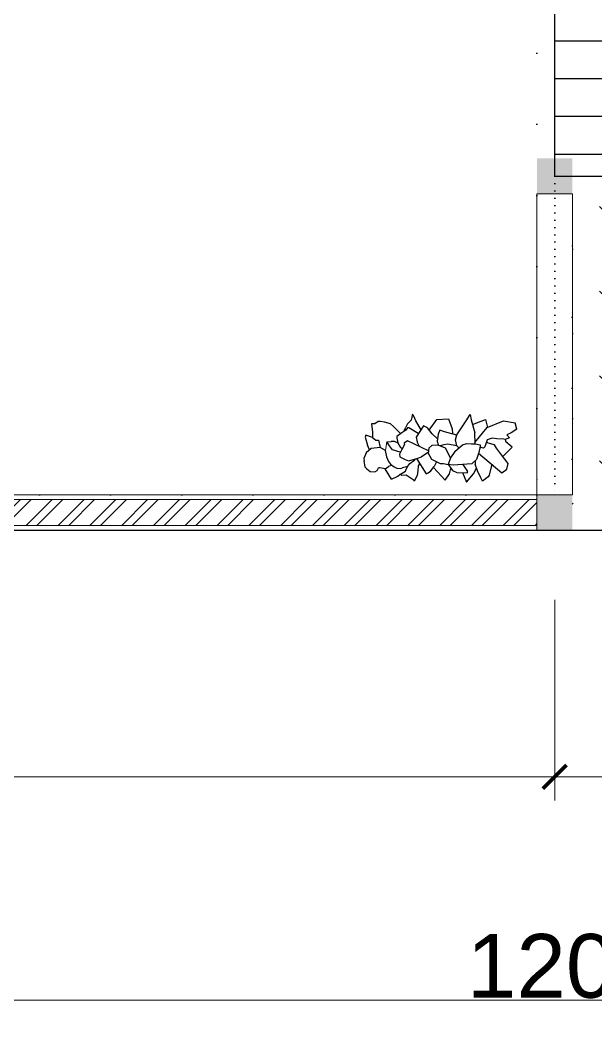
# Model space of a CAD drawing. Header units: millimetres. Extents: x -12161372 to 46643, y -9506984 to 15358.
# Drawn here: x 34365.7 to 34609.6, y 5824.9 to 6250.3 of the extents above; entities that cross this region are included whole.
import ezdxf

# ---------------------------------------------------------------- set-up
doc = ezdxf.new("R2010")
doc.units = ezdxf.units.MM
doc.linetypes.add('ACAD_ISO07W100', pattern=[3, 0, -3])
for name, color, linetype, lineweight in [('arsiran', 202, 'Continuous', 0), ('dimensi', 50, 'Continuous', 5), ('dinding', 110, 'Continuous', 9), ('kolom', 150, 'Continuous', 13), ('tumbuhan', 3, 'Continuous', 5)]:
    doc.layers.add(name, color=color, linetype=linetype, lineweight=lineweight)
doc.layers.add('lahan', color=253, linetype='Continuous', plot=False)
doc.layers.add('lantai', color=9, linetype='Continuous')
doc.layers.add('RING BALOK', color=7, linetype='Continuous')
doc.styles.get("Standard").update_dxf_attribs({"font": 'arial.ttf'})
doc.dimstyles.new('ISO-25', dxfattribs={"dimtxt": 4.5, "dimasz": 10, "dimexe": 10, "dimexo": 10, "dimtad": 1, "dimtxsty": 'Standard', "dimblk": 'ARCHTICK', "dimcen": 2.5, "dimclrt": 256, "dimadec": 0, "dimazin": 0, "dimtfac": 1, "dimtmove": 0, "dimatfit": 3, "dimfxl": 75, "dimfxlon": 1, "dimtfillclr": 256, "dimlwd": -1, "dimlwe": -1, "dimarcsym": 0})

# ---------------------------------------------------------------- blocks, each defined once
blk = doc.blocks.new('*U48')
at = {"layer": 'arsiran'}
h = blk.add_hatch(dxfattribs=at)
h.set_pattern_fill('ANSI32', color=256)
h.set_pattern_definition([(45, (-2259.737, -4513.269), (-6.735192, 6.735192), []), (45, (-2255.247, -4513.269), (-6.735192, 6.735192), [])])
h.paths.add_polyline_path([(0, 5.5), (0, -5.5), (284.94, -5.5), (284.94, 5.5)])
blk.add_lwpolyline([(0, -5.5), (284.94, -5.5), (284.94, 5.5), (0, 5.5)], close=True, dxfattribs=at)
at = {"layer": 'dinding'}
blk.add_lwpolyline([(0, -7.5), (284.94, -7.5), (284.94, 7.5), (0, 7.5)], close=True, dxfattribs=at)
blk = doc.blocks.new('_ArchTick')
at = {"color": 0, "linetype": 'ByBlock', "const_width": 0.15}
blk.add_lwpolyline([(-0.5, -0.5), (0.5, 0.5)], dxfattribs=at)
blk = doc.blocks.new('*D159')
at = {"layer": 'Defpoints', "color": 0, "ltscale": 10, "transparency": 16777216}
for p in [(33992.16, 6034.13), (35192.16, 6034.13), (35192.16, 5834.9)]:
    blk.add_point(p, dxfattribs=at)
at = {"layer": 'dimensi', "color": 0, "ltscale": 10, "transparency": 16777216}
for p, q in [((33992.16, 5909.9), (33992.16, 5824.9)), ((35192.16, 5909.9), (35192.16, 5824.9)), ((33992.16, 5834.9), (35192.16, 5834.9))]:
    blk.add_line(p, q, dxfattribs=at)
at = {"layer": 'dimensi', "color": 0, "ltscale": 10, "transparency": 16777216, "xscale": 10, "yscale": 10, "zscale": 10, "rotation": 180}
blk.add_blockref('_ArchTick', (33992.16, 5834.9), dxfattribs=at)
at = {"layer": 'dimensi', "color": 0, "ltscale": 10, "transparency": 16777216, "xscale": 10, "yscale": 10, "zscale": 10}
blk.add_blockref('_ArchTick', (35192.16, 5834.9), dxfattribs=at)
at = {"layer": 'dimensi', "ltscale": 10, "transparency": 16777216, "insert": (34596.91, 5849.31), "char_height": 4.5, "attachment_point": 5}
blk.add_mtext('{\\H6x;1200}', dxfattribs=at)
blk = doc.blocks.new('*D161')
at = {"layer": 'Defpoints', "color": 0, "ltscale": 10, "transparency": 16777216}
for p in [(34592.16, 6034.13), (34892.16, 6034.13), (34592.16, 5929.63)]:
    blk.add_point(p, dxfattribs=at)
at = {"layer": 'dimensi', "color": 0, "ltscale": 10, "transparency": 16777216}
for p, q in [((34592.16, 6004.63), (34592.16, 5919.63)), ((34892.16, 6004.63), (34892.16, 5919.63)), ((34892.16, 5929.63), (34592.16, 5929.63))]:
    blk.add_line(p, q, dxfattribs=at)
at = {"layer": 'dimensi', "color": 0, "ltscale": 10, "transparency": 16777216, "xscale": 10, "yscale": 10, "zscale": 10, "rotation": 180}
blk.add_blockref('_ArchTick', (34592.16, 5929.63), dxfattribs=at)
at = {"layer": 'dimensi', "color": 0, "ltscale": 10, "transparency": 16777216, "xscale": 10, "yscale": 10, "zscale": 10}
blk.add_blockref('_ArchTick', (34892.16, 5929.63), dxfattribs=at)
at = {"layer": 'dimensi', "ltscale": 10, "transparency": 16777216, "insert": (34742.47, 5944.04), "char_height": 4.5, "attachment_point": 5}
blk.add_mtext('{\\H6x;300}', dxfattribs=at)
blk = doc.blocks.new('*D162')
at = {"layer": 'Defpoints', "color": 0, "ltscale": 10, "transparency": 16777216}
for p in [(33992.16, 6034.13), (34592.16, 6033.51), (33992.16, 5929.57)]:
    blk.add_point(p, dxfattribs=at)
at = {"layer": 'dimensi', "color": 0, "ltscale": 10, "transparency": 16777216}
for p, q in [((33992.16, 6004.57), (33992.16, 5919.57)), ((34592.16, 6004.57), (34592.16, 5919.57)), ((34592.16, 5929.57), (33992.16, 5929.57))]:
    blk.add_line(p, q, dxfattribs=at)
at = {"layer": 'dimensi', "color": 0, "ltscale": 10, "transparency": 16777216, "xscale": 10, "yscale": 10, "zscale": 10, "rotation": 180}
blk.add_blockref('_ArchTick', (33992.16, 5929.57), dxfattribs=at)
at = {"layer": 'dimensi', "color": 0, "ltscale": 10, "transparency": 16777216, "xscale": 10, "yscale": 10, "zscale": 10}
blk.add_blockref('_ArchTick', (34592.16, 5929.57), dxfattribs=at)
at = {"layer": 'dimensi', "ltscale": 10, "transparency": 16777216, "insert": (34292.16, 5943.98), "char_height": 4.5, "attachment_point": 5}
blk.add_mtext('{\\H6x;600}', dxfattribs=at)

msp = doc.modelspace()

# ---------------------------------------------------------------- hatches: boundary and pattern name
at = {"layer": 'kolom'}
h = msp.add_hatch(color=256, dxfattribs=at)
h.dxf.hatch_style = 1
h.paths.add_polyline_path([(34599.66, 6191.653), (34584.66, 6191.653), (34584.66, 6176.653), (34599.66, 6176.653)])
h = msp.add_hatch(color=256, dxfattribs=at)
h.dxf.hatch_style = 1
h.paths.add_polyline_path([(34599.66, 6191.632), (34584.66, 6191.632), (34584.66, 6176.632), (34599.66, 6176.632)])
h = msp.add_hatch(color=256, dxfattribs=at)
h.dxf.hatch_style = 1
h.paths.add_polyline_path([(34599.666, 6049.132), (34584.666, 6049.132), (34584.666, 6034.132), (34599.666, 6034.132)])
at = {"layer": 'lahan', "ltscale": 10}
h = msp.add_hatch(dxfattribs=at)
h.set_pattern_fill('GRASS', color=3)
h.set_pattern_definition([(90, (21682.977, 743.87), (-17.960512, 17.960512), [4.7625, -31.158524]), (45, (21682.977, 743.87), (-17.96051, 17.96051), [4.7625, -20.6375]), (135, (21682.977, 743.87), (-17.96051, -17.96051), [4.7625, -20.6375])])
h.paths.add_polyline_path([(34884.66, 6184.132), (34599.526, 6184.132), (34599.526, 6176.626), (34599.66, 6176.626), (34599.66, 6049.124), (34599.593, 6041.632), (34884.66, 6041.632)])
h.paths.add_polyline_path([(34704.07, 6100.956), (34784.913, 6100.956), (34784.913, 6131.866), (34704.07, 6131.866)], flags=24)
at = {"layer": 'lantai'}
h = msp.add_hatch(dxfattribs=at)
h.set_pattern_fill('_USER', color=8, scale=16, pattern_type=0)
h.set_pattern_definition([(0, (28483.994, 2641.475), (0, 16), [])])
h.paths.add_polyline_path([(34892.16, 6319.132), (34877.16, 6319.132), (34877.16, 6328.631), (34871.16, 6328.631), (34782.16, 6328.631), (34695.161, 6328.648), (34695.161, 6328.648), (34624.161, 6328.648), (34624.161, 6328.648), (34618.165, 6328.648), (34618.167, 6326.64), (34607.16, 6326.632), (34607.16, 6319.132), (34592.16, 6319.132), (34592.16, 6184.132), (34892.16, 6184.132)])

# ---------------------------------------------------------------- linework, layer by layer
at = {"layer": 'dinding'}
msp.add_lwpolyline([(34599.66, 6049.124), (34599.66, 6176.626), (34584.66, 6176.626), (34584.66, 6049.124)], close=True, dxfattribs=at)
at = {"layer": 'lahan', "linetype": 'ACAD_ISO07W100', "ltscale": 10}
for points in [[(34014.566, 6326.501), (34584.66, 6326.501), (34584.66, 6049.124), (34014.566, 6049.124)], [(34599.526, 6184.132), (34884.66, 6184.132), (34884.66, 6034.132), (34599.526, 6034.132)]]:
    msp.add_lwpolyline(points, close=True, dxfattribs=at)
at = {"layer": 'lantai'}
for q in [(34592.16, 6334.132), (34892.16, 6184.132)]:
    msp.add_line((34592.16, 6184.132), q, dxfattribs=at)
at = {"layer": 'lantai', "color": 9, "lineweight": 0}
for p, q in [((34592.16, 6319.132), (34592.16, 6184.132)), ((34592.16, 6184.132), (34892.16, 6184.132))]:
    msp.add_line(p, q, dxfattribs=at)
at = {"layer": 'lantai', "linetype": 'ACAD_ISO07W100'}
msp.add_line((34592.16, 6184.132), (34592.16, 6049.124), dxfattribs=at)
at = {"layer": 'lantai'}
msp.add_lwpolyline([(33992.16, 6034.132), (35192.16, 6034.132), (35192.16, 7034.132), (33992.16, 7034.132)], close=True, dxfattribs=at)
at = {"layer": 'RING BALOK', "linetype": 'Continuous'}
for p, q in [((34531.979, 6083.328), (34531.341, 6080.693)), ((34532.544, 6082.481), (34531.979, 6083.328)), ((34554.699, 6080.465), (34556.413, 6083.143)), ((34556.413, 6083.143), (34556.843, 6080.841)), ((34516.013, 6079.211), (34514.578, 6079.154)), ((34514.578, 6079.154), (34515.043, 6075.693)), ((34517.422, 6080.137), (34516.013, 6079.211)), ((34518.245, 6080.17), (34517.422, 6080.137)), ((34520.048, 6079.952), (34518.245, 6080.17)), ((34522.586, 6079.184), (34520.048, 6079.952)), ((34523.877, 6078.076), (34522.586, 6079.184)), ((34529.771, 6079.181), (34529.098, 6077.704)), ((34531.341, 6080.693), (34529.771, 6079.181)), ((34533.324, 6080.482), (34532.544, 6082.481)), ((34535.539, 6076.621), (34533.324, 6080.482)), ((34539.042, 6076.533), (34542.283, 6081.021)), ((34542.283, 6081.021), (34547.24, 6081.271)), ((34547.24, 6081.271), (34548.789, 6077.02)), ((34550.749, 6074.509), (34554.699, 6080.465)), ((34556.843, 6080.841), (34558.266, 6075.389)), ((34557.343, 6078.926), (34562.886, 6081.021)), ((34562.886, 6081.021), (34563.691, 6077.674)), ((34563.587, 6077.631), (34570.503, 6080.516)), ((34570.503, 6080.516), (34575.383, 6079.551)), ((34576.18, 6076.974), (34575.383, 6079.551)), ((34512.208, 6074.42), (34511.876, 6073.537)), ((34514.934, 6073.37), (34512.208, 6074.42)), ((34515.043, 6075.693), (34514.934, 6073.37)), ((34526.942, 6075.001), (34523.877, 6078.076)), ((34527.374, 6075.316), (34525.266, 6073.782)), ((34529.133, 6076.546), (34527.374, 6075.316)), ((34528.305, 6075.967), (34529.098, 6077.704)), ((34529.824, 6077.443), (34529.133, 6076.546)), ((34530.362, 6077.465), (34529.824, 6077.443)), ((34534.389, 6075.016), (34530.362, 6077.465)), ((34536.624, 6078.294), (34533.536, 6073.532)), ((34538.265, 6077.49), (34536.624, 6078.294)), ((34540.318, 6074.962), (34538.265, 6077.49)), ((34542.54, 6072.836), (34540.318, 6074.962)), ((34542.838, 6074.773), (34542.388, 6071.856)), ((34543.503, 6076.539), (34542.838, 6074.773)), ((34545.503, 6075.749), (34543.503, 6076.539)), ((34550.718, 6074.411), (34545.503, 6075.749)), ((34548.789, 6077.02), (34548.915, 6074.873)), ((34550.094, 6072.453), (34550.749, 6074.509)), ((34558.408, 6070.755), (34558.266, 6075.389)), ((34558.393, 6071.251), (34563.587, 6077.631)), ((34573.713, 6075.425), (34571.945, 6074.485)), ((34571.945, 6074.485), (34573.032, 6073.255)), ((34576.18, 6076.974), (34573.713, 6075.425)), ((34511.876, 6073.537), (34512.879, 6070.098)), ((34513.685, 6068.123), (34512.879, 6070.098)), ((34514.934, 6073.37), (34516.405, 6072.268)), ((34516.405, 6072.268), (34517.481, 6072.311)), ((34517.481, 6072.311), (34518.296, 6069.154)), ((34521.022, 6071.583), (34522.816, 6071.654)), ((34522.152, 6069.888), (34521.022, 6071.583)), ((34524.252, 6071.712), (34522.816, 6071.654)), ((34525.792, 6071.037), (34524.252, 6071.712)), ((34525.266, 6073.782), (34525.284, 6073.203)), ((34525.284, 6073.203), (34525.704, 6071.19)), ((34525.704, 6071.19), (34526.843, 6069.206)), ((34528.601, 6070.436), (34527.407, 6068.358)), ((34529.813, 6071.934), (34528.404, 6071.008)), ((34528.404, 6071.008), (34528.601, 6070.436)), ((34538.729, 6067.714), (34529.813, 6071.934)), ((34533.536, 6073.532), (34533.957, 6071.519)), ((34534.844, 6069.553), (34533.957, 6071.519)), ((34540.109, 6070.025), (34538.889, 6068.817)), ((34542.8, 6070.132), (34540.109, 6070.025)), ((34542.388, 6071.856), (34542.792, 6070.422)), ((34542.792, 6070.422), (34542.98, 6070.14)), ((34545.894, 6068.806), (34542.8, 6070.132)), ((34545.133, 6070.226), (34543.706, 6069.879)), ((34546.738, 6070.58), (34545.133, 6070.226)), ((34550.712, 6069.868), (34546.738, 6070.58)), ((34549.885, 6067.516), (34553.035, 6070.251)), ((34550.712, 6069.868), (34550.094, 6072.453)), ((34553.035, 6070.251), (34554.991, 6070.909)), ((34554.991, 6070.909), (34556.973, 6070.698)), ((34556.973, 6070.698), (34558.587, 6070.763)), ((34558.587, 6070.763), (34560.579, 6070.262)), ((34560.579, 6070.262), (34560.596, 6069.683)), ((34563.234, 6071.528), (34562.579, 6069.472)), ((34563.566, 6072.411), (34563.234, 6071.528)), ((34563.285, 6071.664), (34563.969, 6070.977)), ((34565.701, 6073.076), (34563.566, 6072.411)), ((34566.687, 6070.216), (34563.969, 6070.977)), ((34567.684, 6072.865), (34565.701, 6073.076)), ((34567.449, 6068.797), (34566.687, 6070.216)), ((34570.563, 6072.69), (34567.684, 6072.865)), ((34571.175, 6072.497), (34570.563, 6072.69)), ((34573.032, 6073.255), (34571.175, 6072.497)), ((34571.175, 6072.497), (34571.495, 6071.568)), ((34574.078, 6069.351), (34571.495, 6071.568)), ((34512.259, 6066.884), (34511.253, 6064.524)), ((34514.358, 6068.707), (34512.259, 6066.884)), ((34518.296, 6069.154), (34514.358, 6068.707)), ((34520.416, 6067.898), (34518.179, 6069.14)), ((34520.4, 6067.907), (34520.858, 6065.198)), ((34523.461, 6068.201), (34522.152, 6069.888)), ((34526.725, 6067.171), (34523.461, 6068.201)), ((34527.407, 6068.358), (34526.393, 6066.288)), ((34526.393, 6066.288), (34526.608, 6065.137)), ((34527.51, 6068.536), (34526.843, 6069.206)), ((34538.626, 6067.007), (34535.766, 6065.213)), ((34538.889, 6068.817), (34538.592, 6066.775)), ((34538.592, 6066.775), (34539.928, 6064.219)), ((34547.992, 6064.831), (34545.894, 6068.806)), ((34549.885, 6067.516), (34547.992, 6064.831)), ((34551.53, 6068.944), (34550.712, 6069.868)), ((34559.958, 6067.048), (34558.97, 6064.109)), ((34559.876, 6066.71), (34569.741, 6058.45)), ((34560.596, 6069.683), (34559.958, 6067.048)), ((34560.454, 6069.097), (34560.973, 6069.118)), ((34562.058, 6068.871), (34560.973, 6069.118)), ((34562.579, 6069.472), (34562.058, 6068.871)), ((34569.69, 6065.987), (34567.449, 6068.797)), ((34572.496, 6062.329), (34569.69, 6065.987)), ((34570.14, 6065.401), (34574.078, 6069.351)), ((34511.253, 6064.524), (34511.459, 6063.663)), ((34511.922, 6060.843), (34511.459, 6063.663)), ((34520.858, 6065.198), (34521.817, 6063.206)), ((34523.2, 6061.659), (34521.705, 6061.057)), ((34521.817, 6063.206), (34522.57, 6062.077)), ((34522.57, 6062.077), (34524.22, 6060.983)), ((34526.608, 6065.137), (34528.796, 6064.065)), ((34528.796, 6064.065), (34530.249, 6063.543)), ((34529.961, 6061.212), (34530.822, 6062.406)), ((34530.249, 6063.543), (34533.81, 6064.555)), ((34530.822, 6062.406), (34532.931, 6063.94)), ((34532.92, 6064.302), (34532.931, 6063.94)), ((34533.666, 6064.506), (34537.781, 6058.044)), ((34533.81, 6064.555), (34535.766, 6065.213)), ((34534.944, 6062.499), (34534.275, 6061.094)), ((34539.928, 6064.219), (34543.577, 6062.335)), ((34542.038, 6063.13), (34541.101, 6061.076)), ((34543.577, 6062.335), (34545.013, 6062.392)), ((34545.013, 6062.392), (34547.004, 6061.892)), ((34547.992, 6064.831), (34547.004, 6061.892)), ((34547.004, 6061.892), (34548.313, 6060.204)), ((34549.165, 6061.688), (34547.004, 6061.892)), ((34557.05, 6062.293), (34549.165, 6061.688)), ((34553.195, 6061.997), (34555.174, 6059.029)), ((34558.97, 6064.109), (34557.05, 6062.293)), ((34558.447, 6063.614), (34558.494, 6062.061)), ((34559.48, 6059.2), (34558.494, 6062.061)), ((34565.5, 6062.05), (34564.385, 6057.367)), ((34571.849, 6059.984), (34572.496, 6062.329)), ((34511.922, 6060.843), (34512.647, 6060.115)), ((34512.647, 6060.115), (34513.938, 6059.007)), ((34513.938, 6059.007), (34515.92, 6058.796)), ((34515.92, 6058.796), (34516.979, 6059.418)), ((34516.979, 6059.418), (34517.482, 6060.598)), ((34518.03, 6060.576), (34517.482, 6060.598)), ((34520.296, 6060.131), (34518.03, 6060.576)), ((34520.296, 6060.131), (34521.705, 6061.057)), ((34523.074, 6055.765), (34520.296, 6060.131)), ((34524.22, 6060.983), (34525.314, 6060.446)), ((34525.314, 6060.446), (34526.938, 6060.221)), ((34525.707, 6057.015), (34526.752, 6057.852)), ((34526.829, 6057.897), (34528.946, 6059.142)), ((34527.385, 6057.34), (34526.829, 6057.897)), ((34526.938, 6060.221), (34527.646, 6060.539)), ((34529.179, 6057.411), (34527.385, 6057.34)), ((34529.932, 6061.162), (34527.646, 6060.539)), ((34528.946, 6059.142), (34529.449, 6060.321)), ((34532.658, 6055.231), (34529.179, 6057.411)), ((34529.449, 6060.321), (34529.961, 6061.212)), ((34533.852, 6057.308), (34532.667, 6054.941)), ((34534.149, 6059.349), (34533.852, 6057.308)), ((34534.275, 6061.094), (34534.149, 6059.349)), ((34537.781, 6058.044), (34538.49, 6058.363)), ((34538.49, 6058.363), (34539.719, 6059.282)), ((34539.719, 6059.282), (34541.101, 6061.076)), ((34540.806, 6060.693), (34545.691, 6055.264)), ((34545.691, 6055.264), (34547.55, 6058.015)), ((34547.55, 6058.015), (34548.223, 6060.32)), ((34548.313, 6060.204), (34548.877, 6059.357)), ((34548.877, 6059.357), (34550.698, 6058.56)), ((34550.698, 6058.56), (34555.192, 6058.449)), ((34553.121, 6058.5), (34554.83, 6054.514)), ((34554.83, 6054.514), (34557.774, 6058.015)), ((34555.192, 6058.449), (34555.174, 6059.029)), ((34557.774, 6058.015), (34559.045, 6060.461)), ((34560.824, 6056.355), (34559.48, 6059.2)), ((34564.385, 6057.367), (34564.044, 6056.773)), ((34569.741, 6058.45), (34571.849, 6059.984)), ((34523.074, 6055.765), (34525.707, 6057.015)), ((34532.667, 6054.941), (34532.658, 6055.231)), ((34561.586, 6054.935), (34560.824, 6056.355)), ((34564.044, 6056.773), (34561.586, 6054.935))]:
    msp.add_line(p, q, dxfattribs=at)
at = {"layer": 'tumbuhan', "linetype": 'Continuous'}
msp.add_line((34520.416, 6067.898), (34521.022, 6071.583), dxfattribs=at)

# ---------------------------------------------------------------- block references
at = {"layer": 'dinding'}
msp.add_blockref('*U48', (34299.66, 6041.632), dxfattribs=at)

# ---------------------------------------------------------------- dimensions: what is measured, and where the dimension line sits
at = {"layer": 'dimensi', "ltscale": 10}
for base, p1, p2, picture, middle in [((35192.16, 5834.898), (33992.16, 6034.132), (35192.16, 6034.132), '*D159', (34596.905, 5834.898)), ((34592.16, 5929.625), (34892.16, 6034.132), (34592.16, 6034.132), '*D161', (34742.467, 5929.625))]:
    dim = msp.add_linear_dim(base=base, p1=p1, p2=p2, text='{\\H6x;<>}', dimstyle='ISO-25', dxfattribs=at)
    dim.commit()
    dim.dimension.update_dxf_attribs({"geometry": picture, "text_midpoint": middle, "dimtype": 160})
dim = msp.add_linear_dim(base=(33992.16, 5929.574), p1=(34592.16, 6033.507), p2=(33992.16, 6034.132), text='{\\H6x;<>}', dimstyle='ISO-25', dxfattribs=at)
dim.commit()
dim.dimension.update_dxf_attribs({"geometry": '*D162', "text_midpoint": (34292.16, 5943.984)})

doc.saveas('drawing.dxf')
